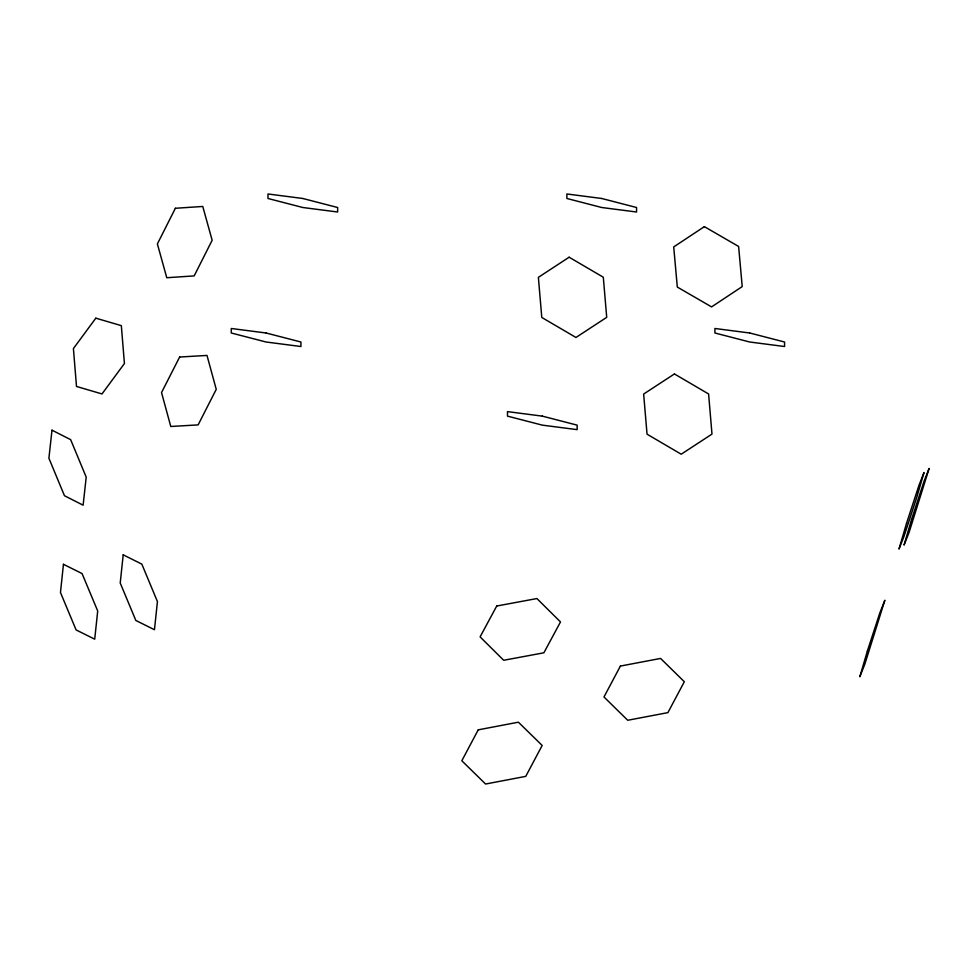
<?xml version="1.0" encoding="UTF-8"?>
<svg xmlns="http://www.w3.org/2000/svg" width="978" height="978" viewBox="0 0 978 978"><rect width="100%" height="100%" fill="white"/><g stroke="black" fill="none" stroke-linecap="round" stroke-linejoin="round"><path stroke-width="1.47" d="M63.448 564.306L60.465 592.485L76.101 629.93L94.719 639.184L97.702 611.005L82.066 573.56L63.448 564.306M123.204 554.832L120.221 583.01L135.832 620.455L154.451 629.734L157.434 601.568L141.822 564.11L123.204 554.832M51.993 430.173L48.9 458.217L64.462 495.712L83.118 505.186L86.211 477.142L70.648 439.648L51.993 430.173M911.545 519.501L904.063 545.076L909.1 532.35L929.1 468.486L924.063 481.213L911.545 519.501M867.364 651.018L859.833 676.752L864.809 664.221L884.858 600.247L879.882 612.766L867.364 651.018M906.52 523.352L898.99 549.061L903.953 536.519L916.472 498.267L924.002 472.557L919.039 485.1L906.52 523.352M175.38 208.277L157.385 243.913L166.773 277.728L194.17 275.906L212.153 240.27L202.764 206.456L175.38 208.277M179.646 357.031L161.529 392.557L170.783 426.481L198.131 424.892L216.248 389.354L206.994 355.43L179.646 357.031M478.23 729.845L461.824 760.75L485.577 784.026L525.748 776.373L542.167 745.456L518.401 722.192L478.23 729.845M620.407 666.067L603.976 696.972L627.717 720.26L667.901 712.632L684.331 681.727L660.59 658.438L620.407 666.067M496.726 606.018L480.1 636.886L503.682 660.272L543.878 652.803L560.492 621.935L536.922 598.548L496.726 606.018M95.82 318.168L73.411 348.571L76.504 386.457L102.005 393.938L124.426 363.535L121.333 325.65L95.82 318.168M704.368 226.639L673.708 246.933L677.314 287.067L711.568 306.896L742.216 286.591L738.622 246.468L704.368 226.639M569.135 257.214L538.377 277.336L541.788 317.459L575.956 337.471L606.715 317.349L603.304 277.226L569.135 257.214M674.429 373.951L643.646 394.048L647.045 434.183L681.214 454.208L711.984 434.098L708.598 393.975L674.429 373.951M601.727 198.485L566.885 193.974L566.885 198.485L601.727 207.507L636.556 212.006L636.556 207.507L601.727 198.485M302.813 198.485L267.984 193.974L267.984 198.485L302.813 207.507L337.642 212.006L337.642 207.507L302.813 198.485M749.735 332.997L714.906 328.486L714.906 332.997L749.735 342.007L784.564 346.518L784.564 342.007L749.735 332.997M266.102 332.997L231.273 328.486L231.273 332.997L266.102 342.007L300.931 346.518L300.931 342.007L266.102 332.997M542.313 416.127L507.484 411.616L507.484 416.127L542.313 425.137L577.142 429.648L577.142 425.137L542.313 416.127"/></g></svg>
